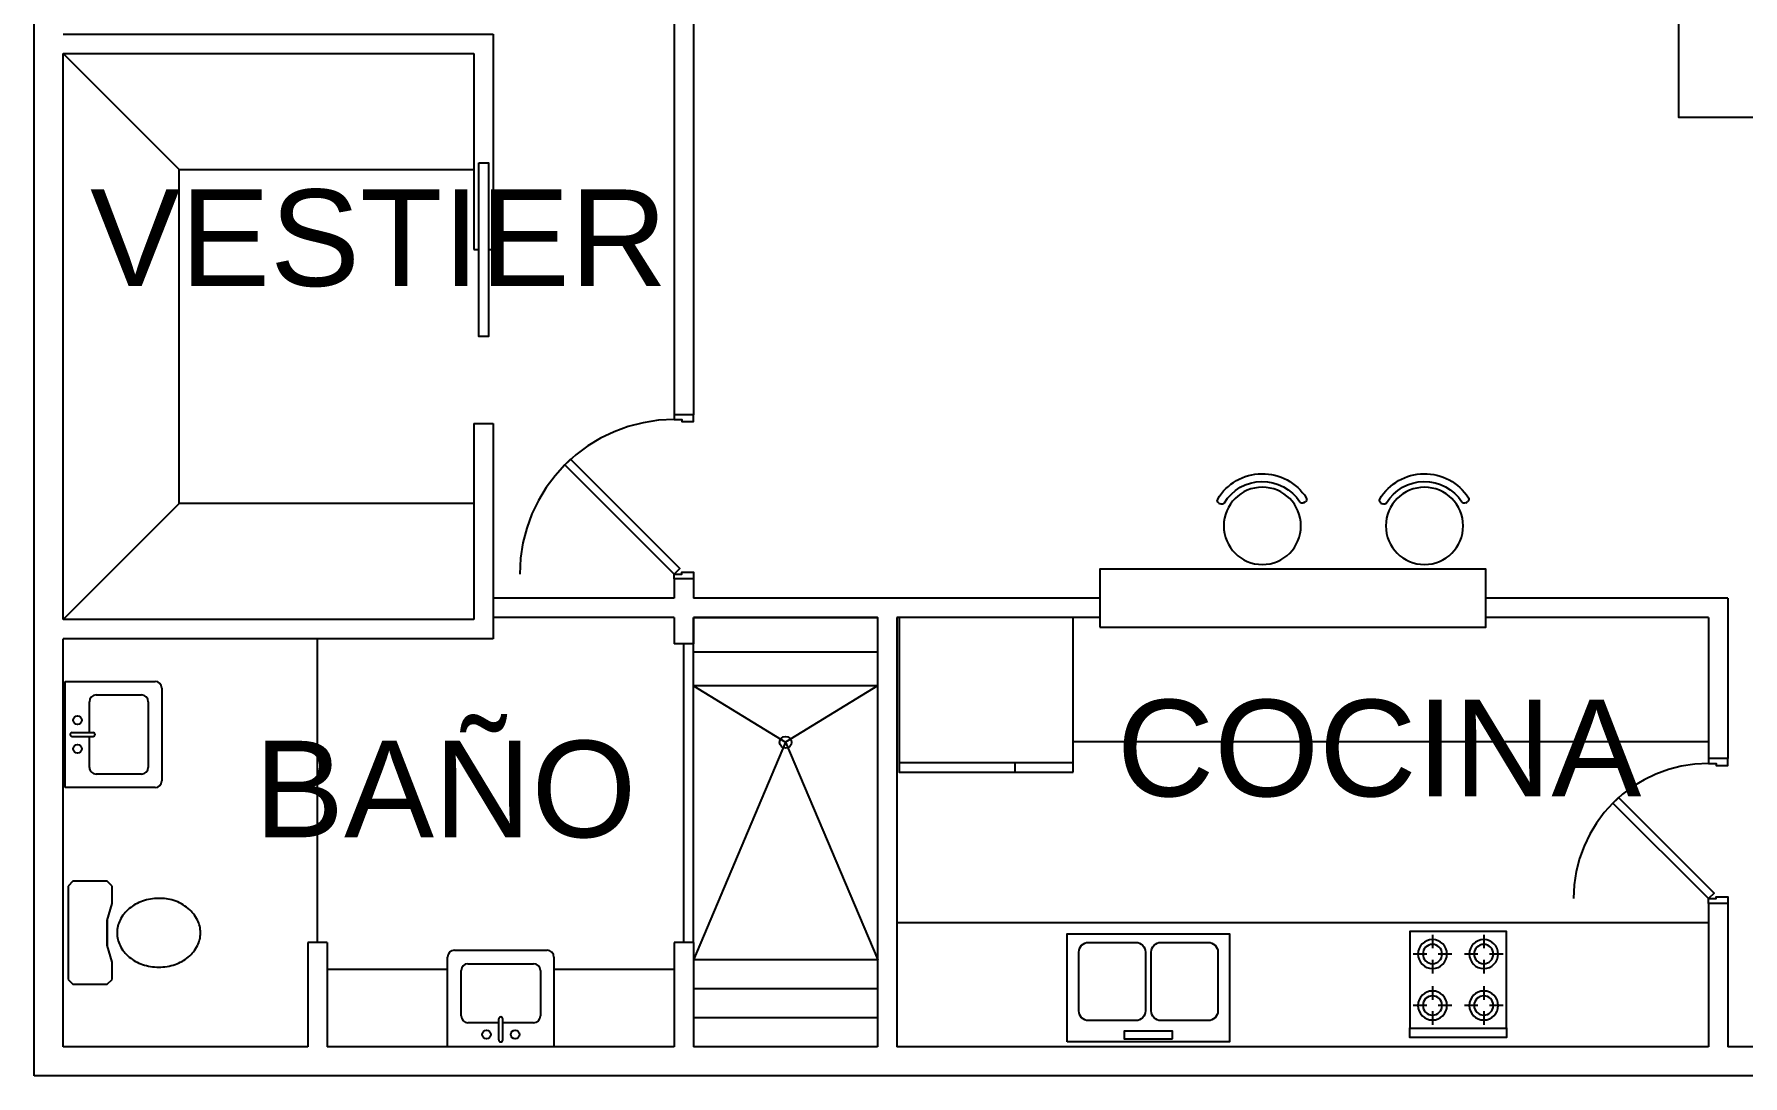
# Model space of a CAD drawing. Header units: millimetres. Extents: x -4 to 161, y -89 to 328.
# Drawn here: x 141.75 to 150.6, y 275.62 to 281.01 of the extents above; entities that cross this region are included whole.
import ezdxf

# ---------------------------------------------------------------- set-up
doc = ezdxf.new("R2010")
doc.units = ezdxf.units.MM
doc.linetypes.add('HIDDEN', pattern=[9.525, 6.35, -3.175])
doc.layers.add('AR-PUERTA', color=5, linetype='Continuous')
doc.layers.add('EQUIP-MOBILIARIO', color=253, linetype='Continuous')
doc.styles.get("Standard").update_dxf_attribs({"font": 'arial.ttf'})

# ---------------------------------------------------------------- blocks, each defined once
blk = doc.blocks.new('Lavam1')
at = {"color": 253}
for p, q in [((-0.275, 0), (-0.275, 0.465)), ((-0.24, 0.5), (0.24, 0.5)), ((0.275, 0.465), (0.275, 0)), ((-0.205, 0.16), (-0.205, 0.395)), ((-0.17, 0.43), (0.17, 0.43)), ((0.205, 0.395), (0.205, 0.16)), ((-0.01, 0.125), (-0.17, 0.125)), ((-0.01, 0.0355), (-0.01, 0.1447)), ((0.01, 0.0355), (0.01, 0.1447)), ((0.17, 0.125), (0.01, 0.125)), ((0.275, 0.165), (0.275, 0.035)), ((0.275, 0), (-0.275, 0))]:
    blk.add_line(p, q, dxfattribs=at)
for centre in [(-0.0739, 0.0639), (0.0739, 0.0639)]:
    blk.add_circle(centre, 0.0225, dxfattribs=at)
for centre, radius, start, end in [((-0.24, 0.465), 0.035, 90, 180), ((0.24, 0.465), 0.035, 0, 90), ((-0.17, 0.395), 0.035, 90, 180), ((0.17, 0.395), 0.035, 0, 90), ((-0.17, 0.16), 0.035, 180, 270), ((0, 0.1447), 0.01, 0, 180), ((0.17, 0.16), 0.035, 270, 0), ((0, 0.0355), 0.01, 180, 0)]:
    blk.add_arc(centre, radius, start, end, dxfattribs=at)
blk = doc.blocks.new('Cocina1')
at = {"color": 253}
for p, q in [((0, 0.1), (0, 0.03)), ((0.2655, 0.1), (0.2655, 0.03)), ((-0.1, 0), (-0.03, 0)), ((0.03, 0), (0.1, 0)), ((0.1655, 0), (0.2355, 0)), ((0.2955, 0), (0.3655, 0)), ((0, -0.03), (0, -0.1)), ((0.2655, -0.03), (0.2655, -0.1)), ((0, -0.1665), (0, -0.2365)), ((0.2655, -0.1665), (0.2655, -0.2365)), ((-0.1, -0.2665), (-0.03, -0.2665)), ((0, -0.2965), (0, -0.3665)), ((0.03, -0.2665), (0.1, -0.2665)), ((0.1655, -0.2665), (0.2355, -0.2665)), ((0.2655, -0.2965), (0.2655, -0.3665)), ((0.2955, -0.2665), (0.3655, -0.2665))]:
    blk.add_line(p, q, dxfattribs=at)
blk.add_lwpolyline([(-0.1172, -0.3832), (-0.1172, 0.1168), (0.3828, 0.1168), (0.3828, -0.3832)], close=True, dxfattribs=at)
blk.add_lwpolyline([(-0.117, -0.3814), (-0.117, -0.4314), (0.3828, -0.4314), (0.3828, -0.3827)], dxfattribs=at)
for centre, radius in [((0, 0), 0.075), ((0, 0), 0.05), ((0.2655, 0), 0.075), ((0.2655, 0), 0.05), ((0, -0.2665), 0.075), ((0, -0.2665), 0.05), ((0.2655, -0.2665), 0.075), ((0.2655, -0.2665), 0.05)]:
    blk.add_circle(centre, radius, dxfattribs=at)
blk = doc.blocks.new('Nevera')
at = {"color": 253}
for p, q in [((0.75, 0.9), (0.75, 0)), ((0.8, 0.3), (0.75, 0.3))]:
    blk.add_line(p, q, dxfattribs=at)
blk.add_lwpolyline([(0.8, 0), (0, 0), (0, 0.9), (0.8, 0.9)], close=True, dxfattribs=at)
blk = doc.blocks.new('Lavaplatos')
at = {"color": 253}
for points in [[(-0.42, 0), (-0.42, -0.56), (0.42, -0.56), (0.42, 0)], [(0.125, -0.015), (0.125, -0.055), (-0.125, -0.055), (-0.125, -0.015)]]:
    blk.add_lwpolyline(points, close=True, dxfattribs=at)
for points in [[(-0.31, -0.515), (-0.065, -0.515, 0.414214), (-0.015, -0.465), (-0.015, -0.16, 0.414214), (-0.065, -0.11), (-0.31, -0.11, 0.414214), (-0.36, -0.16), (-0.36, -0.465, 0.414214)], [(0.065, -0.11, 0.414214), (0.015, -0.16), (0.015, -0.465, 0.414214), (0.065, -0.515), (0.31, -0.515, 0.414214), (0.36, -0.465), (0.36, -0.16, 0.414214), (0.31, -0.11)]]:
    blk.add_lwpolyline(points, format="xyb", close=True, dxfattribs=at)
blk = doc.blocks.new('Silla2')
at = {"color": 253}
for p, q in [((-0.2143, -0.1154), (-0.2056, -0.1105)), ((0.2245, -0.1013), (0.2334, -0.1059))]:
    blk.add_line(p, q, dxfattribs=at)
blk.add_circle((0.007, 0.0105), 0.2, dxfattribs=at)
for centre, radius, start, end in [((-0.2068, -0.1284), 0.015, 119.63333, 213.00561), ((0.007, 0.0105), 0.27, 213.00561, 329.42508), ((-0.1981, -0.1235), 0.015, 33.14343, 119.63333), ((0.007, 0.0105), 0.23, 213.14343, 329.28726), ((0.2176, -0.1147), 0.015, 62.79736, 149.28726), ((0.2265, -0.1193), 0.015, 329.42508, 62.79736)]:
    blk.add_arc(centre, radius, start, end, dxfattribs=at)
blk = doc.blocks.new('Toilet1')
at = {"color": 253}
for p, q in [((0.0508, 0.2667), (0.0254, 0.2413)), ((0.2286, 0.2667), (0.0508, 0.2667)), ((0.254, 0.2413), (0.2286, 0.2667)), ((0.0254, 0.2413), (0.0254, -0.2413)), ((0.254, 0.1524), (0.254, 0.2413)), ((0.2286, 0.0635), (0.254, 0.1524)), ((0.2286, -0.0635), (0.2286, 0.0635)), ((0.2286, 0.0635), (0.2286, -0.0635)), ((0.254, -0.1524), (0.2286, -0.0635)), ((0.254, -0.2413), (0.254, -0.1524)), ((0.0254, -0.2413), (0.0508, -0.2667)), ((0.2286, -0.2667), (0.254, -0.2413)), ((0.0508, -0.2667), (0.2286, -0.2667))]:
    blk.add_line(p, q, dxfattribs=at)
blk.add_lwpolyline([(0.7112, 0, 0.117036), (0.6955, 0.0662, 0.104338), (0.648, 0.1257, 0.09029), (0.573, 0.1675, 0.09898), (0.4953, 0.1778, 0.08237), (0.4109, 0.1638, 0.09029), (0.3426, 0.1257, 0.104338), (0.2951, 0.0662, 0.117036), (0.2794, 0, 0.117036), (0.2951, -0.0662, 0.104338), (0.3426, -0.1257, 0.09029), (0.4109, -0.1638, 0.08237), (0.4953, -0.1778, 0.08237), (0.5797, -0.1638, 0.09029), (0.648, -0.1257, 0.104338), (0.6955, -0.0662, 0.117036)], format="xyb", close=True, dxfattribs=at)
blk = doc.blocks.new('*U22')
for points in [[(0.025, 0), (0.52, 0.495), (0.5483, 0.4667), (0.0533, -0.0283)], [(0, 0), (0.025, 0), (0.025, -0.04), (0.035, -0.04), (0.035, -0.1), (0, -0.1)], [(0.75, 0), (0.725, 0), (0.725, -0.04), (0.715, -0.04), (0.715, -0.1), (0.75, -0.1)]]:
    blk.add_lwpolyline(points, close=True)
at = {"color": 8, "linetype": 'HIDDEN'}
blk.add_arc((0.025, 0), 0.7, 0, 90, dxfattribs=at)
blk = doc.blocks.new('*U23')
for points in [[(0.025, 0), (0.5907, 0.5657), (0.619, 0.5374), (0.0533, -0.0283)], [(0, 0), (0.025, 0), (0.025, -0.04), (0.035, -0.04), (0.035, -0.1), (0, -0.1)], [(0.85, 0), (0.825, 0), (0.825, -0.04), (0.815, -0.04), (0.815, -0.1), (0.85, -0.1)]]:
    blk.add_lwpolyline(points, close=True)
at = {"color": 8, "linetype": 'HIDDEN'}
blk.add_arc((0.025, 0), 0.8, 0, 90, dxfattribs=at)

msp = doc.modelspace()

# ---------------------------------------------------------------- linework, layer by layer
for p, q in [((141.7495, 275.6212), (141.7495, 286.246)), ((145.0639, 285.247), (145.0639, 279.0441)), ((145.1639, 285.247), (145.1639, 279.0441)), ((141.8995, 281.0142), (144.1266, 281.0142)), ((144.1266, 281.0142), (144.1266, 279.8989)), ((141.8995, 277.9835), (141.8995, 280.9142)), ((141.8995, 280.9142), (144.0266, 280.9142)), ((144.0266, 280.9142), (144.0266, 279.8989)), ((144.0266, 279.8989), (144.0516, 279.8989)), ((144.1016, 279.8989), (144.1266, 279.8989)), ((144.0266, 278.9989), (144.0266, 277.9835)), ((144.0266, 278.9989), (144.1266, 278.9989)), ((144.1266, 278.9989), (144.1266, 277.8835)), ((145.1639, 279.0441), (145.0639, 279.0441)), ((145.0639, 278.1941), (145.0639, 278.0941)), ((145.1639, 278.1941), (145.0639, 278.1941)), ((145.1639, 278.1941), (145.1639, 278.0941)), ((145.0639, 278.0941), (144.1266, 278.0941)), ((147.2675, 278.0941), (145.1639, 278.0941)), ((150.5202, 278.0941), (149.2675, 278.0941)), ((150.5202, 278.0941), (150.5202, 277.2636)), ((144.0266, 277.9835), (141.8995, 277.9835)), ((145.0639, 277.9941), (144.1266, 277.9941)), ((145.0639, 277.9941), (145.0639, 277.8586)), ((145.1639, 277.9941), (145.1639, 277.8586)), ((146.1171, 277.9941), (145.1639, 277.9941)), ((146.1171, 277.9941), (146.1171, 275.7712)), ((147.2675, 277.9941), (146.2171, 277.9941)), ((146.2171, 277.9941), (146.2171, 275.7712)), ((150.4202, 277.9941), (149.2675, 277.9941)), ((150.4202, 277.9941), (150.4202, 277.2636)), ((141.8995, 275.7712), (141.8995, 277.8835)), ((144.1266, 277.8835), (141.8995, 277.8835)), ((145.1639, 277.8586), (145.0639, 277.8586)), ((150.5202, 277.2636), (150.4202, 277.2636)), ((150.4202, 276.5136), (150.4202, 275.7712)), ((150.5202, 276.5136), (150.4202, 276.5136)), ((150.5202, 276.5136), (150.5202, 275.7712)), ((143.1673, 276.3115), (143.1673, 275.7712)), ((143.2673, 276.3115), (143.1673, 276.3115)), ((143.2673, 276.3115), (143.2673, 275.7712)), ((145.0639, 276.3115), (145.0639, 275.7712)), ((145.1639, 276.3115), (145.0639, 276.3115)), ((145.1639, 276.3115), (145.1639, 275.7712)), ((143.1673, 275.7712), (141.8995, 275.7712)), ((145.0639, 275.7712), (143.2673, 275.7712)), ((146.1171, 275.7712), (145.1639, 275.7712)), ((150.4202, 275.7712), (146.2171, 275.7712)), ((150.8776, 275.7712), (150.5202, 275.7712)), ((150.8776, 275.6212), (141.7495, 275.6212))]:
    msp.add_line(p, q)
at = {"color": 253}
for p, q in [((145.1639, 277.6403), (145.6394, 277.3483)), ((145.6394, 277.3483), (145.1639, 276.2212))]:
    msp.add_line(p, q, dxfattribs=at)
msp.add_circle((145.6405, 277.3478), 0.0307, dxfattribs=at)
at = {"layer": 'EQUIP-MOBILIARIO'}
for p, q in [((142.4995, 280.3142), (141.8995, 280.9142)), ((142.4995, 278.5835), (142.4995, 280.3142)), ((142.4995, 280.3142), (144.0266, 280.3142)), ((142.4995, 278.5835), (141.8995, 277.9835)), ((144.0266, 278.5835), (142.4995, 278.5835)), ((143.2173, 276.3115), (143.2173, 277.8835)), ((145.1139, 276.3115), (145.1139, 277.8586)), ((145.1639, 277.8172), (146.1171, 277.8172)), ((145.1639, 276.3115), (145.1639, 277.6404)), ((146.1171, 277.6404), (145.6394, 277.3483)), ((145.6394, 277.3483), (146.1175, 276.2212)), ((150.4202, 277.3498), (147.1294, 277.3498)), ((150.4202, 276.4136), (146.2171, 276.4136)), ((143.8907, 276.1712), (143.2673, 276.1712)), ((145.0639, 276.1712), (144.4407, 276.1712)), ((146.1171, 276.2212), (145.1639, 276.2212)), ((146.1171, 276.0712), (145.1639, 276.0712)), ((146.1171, 275.9212), (145.1639, 275.9212))]:
    msp.add_line(p, q, dxfattribs=at)
msp.add_lwpolyline([(150.7882, 280.5828), (150.2669, 280.5828), (150.2669, 281.3505)], dxfattribs=at)
for points in [[(144.0516, 280.3489), (144.1016, 280.3489), (144.1016, 279.4489), (144.0516, 279.4489)], [(147.2675, 277.9441), (149.2675, 277.9441), (149.2675, 278.2441), (147.2675, 278.2441)], [(145.1639, 277.9941), (146.1171, 277.9941), (146.1171, 277.6404), (145.1639, 277.6404)]]:
    msp.add_lwpolyline(points, close=True, dxfattribs=at)

# ---------------------------------------------------------------- block references
at = {"layer": 'AR-PUERTA', "color": 2, "rotation": 90.00000000000668}
for name, p in [('*U23', (145.0639, 278.1941)), ('*U22', (150.4202, 276.5136))]:
    msp.add_blockref(name, p, dxfattribs=at)
at = {"layer": 'EQUIP-MOBILIARIO', "xscale": -1}
for name, p, rotation in [('Silla2', (148.1022, 278.4788), 182.0129393692339), ('Silla2', (148.9418, 278.4788), 182.0129393692339), ('Nevera', (147.1294, 277.9941), 90.00000000001015), ('Lavaplatos', (147.5191, 275.797), 180), ('Cocina1', (149.256, 276.2518), 359.9999999999347)]:
    msp.add_blockref(name, p, dxfattribs=dict(at, rotation=rotation))
at = {"layer": 'EQUIP-MOBILIARIO', "rotation": 269.9999999999964}
msp.add_blockref('Lavam1', (141.9104, 277.3883), dxfattribs=at)
at = {"layer": 'EQUIP-MOBILIARIO'}
for name, p in [('Toilet1', (141.8995, 276.3616)), ('Lavam1', (144.1657, 275.7712))]:
    msp.add_blockref(name, p, dxfattribs=at)

# ---------------------------------------------------------------- texts
at = {"char_height": 0.5, "attachment_point": 1}
for s, width, insert in [('VESTIER', 3.112026, (142.0395, 280.2103)), ('COCINA', 1.95086, (147.3558, 277.5683)), ('BAÑO', 1.95086, (142.8886, 277.3563))]:
    msp.add_mtext_dynamic_manual_height_columns(s, width=width, gutter_width=12.5, heights=[0], dxfattribs=dict(at, insert=insert))

doc.saveas('drawing.dxf')
